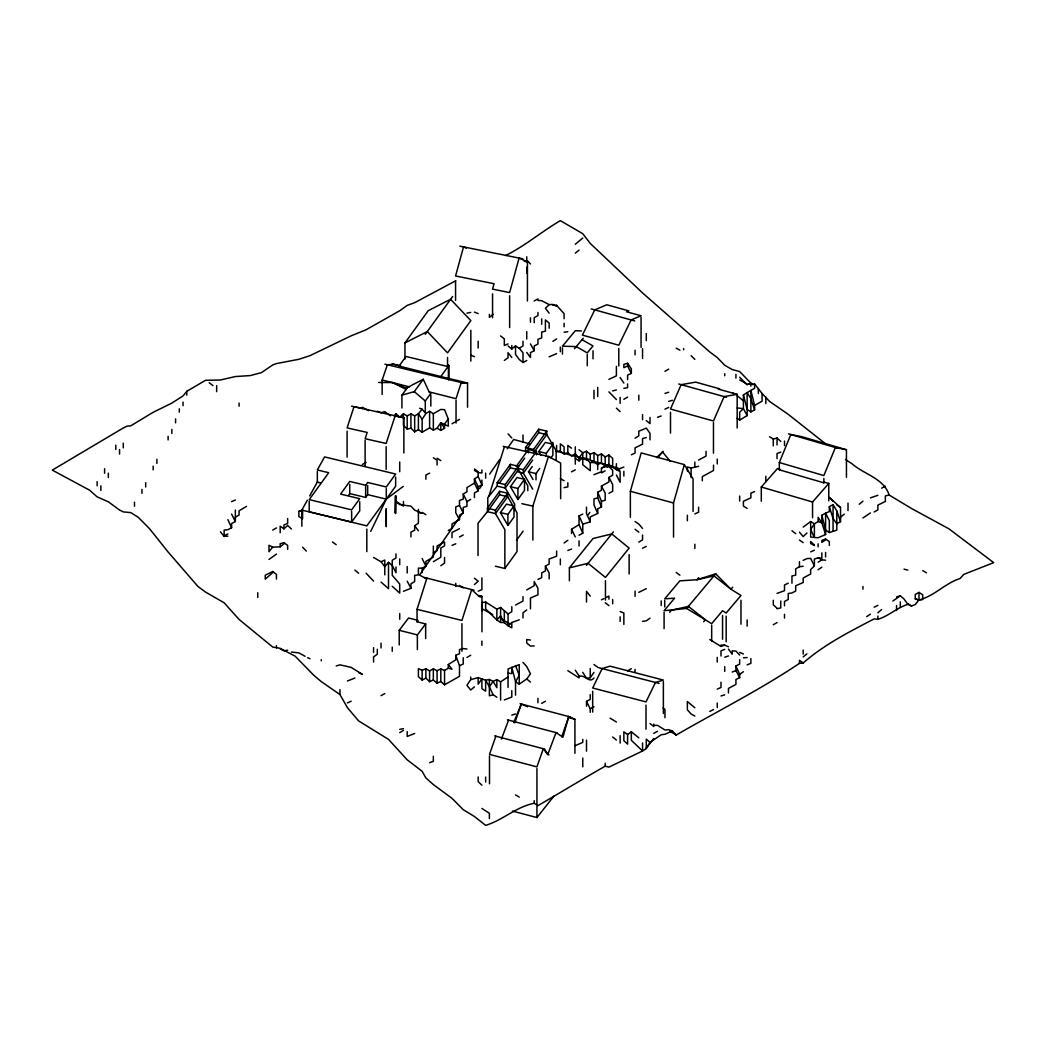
<?xml version="1.0" encoding="UTF-8"?>
<svg xmlns="http://www.w3.org/2000/svg" width="1046" height="1046" viewBox="0 0 1046 1046"><rect width="100%" height="100%" fill="white"/><g stroke="black" fill="none" stroke-linecap="round" stroke-linejoin="round"><path stroke-width="1.5" d="M186.789 395.166L186.789 391.309L205.461 380.326L220.405 379.999L235.35 376.547L250.295 375.579L261.5 372.624L272.705 364.962L276.445 363.577L298.855 359.288L310.061 355.64L351.155 335.818L366.1 329.765L399.716 310.754L407.195 305.393L414.661 302.673L455.755 280.773M395.989 566.945L395.989 572.737L392.25 565.441L388.511 562.317L384.784 566.71L381.045 561.754L373.566 557.479M425.866 413.497L429.605 411.3L429.605 427.801L422.139 432.26L422.139 419.302L425.866 413.497L422.139 409.248L418.4 413.745L418.4 429.618L414.661 431.867L410.934 428.141L407.195 429.108L407.195 415.929L403.455 413.719L399.716 417.223L395.989 413.745L394.12 415.759M437.084 464.999L437.084 460.188L433.345 457.782M433.345 430.168L433.345 413.732L440.811 409.431L444.55 409.666L448.289 419.028L448.289 426.153L440.811 422.728L437.084 428.193L433.345 430.168L429.605 427.801M474.439 497.556L474.439 493.006L478.166 490.862L478.166 486.835L474.439 478.99L478.166 476.479L478.166 472.635L474.439 470.425M496.85 697.251L493.111 694.727L489.384 686.738L493.111 681.404L496.85 679.612L500.589 681.835L500.589 700.101M508.055 687.353L508.055 668.995L519.261 664.602L519.261 684.136L526.739 678.972L530.466 673.833L526.739 666.524L523 662.432M537.945 702.794L537.945 698.323M593.984 474.675L601.45 471.72L601.45 468.098L605.189 466.451L608.916 466.542L612.655 470.19L612.655 475.146L608.916 477.447L608.916 481.958L601.45 486.089L601.45 490.247L597.711 492.248L597.711 497.778L601.45 506.944L597.711 508.761L597.711 513.468L590.245 516.907L590.245 521.836L582.766 524.177L579.039 515.887L582.766 514.083M608.916 599.162L608.916 596.024L606.432 597.358M612.655 603.83L612.655 599.554M620.134 621.337L620.134 616.813M623.861 624.41L623.861 613.061L620.134 611.492M683.639 349.769L683.639 348.514M724.734 645.16L720.995 646.428L720.995 645.055L724.734 645.16L728.461 646.781M728.461 692.949L728.461 688.412L735.939 684.411L735.939 679.495L739.666 677.651L739.666 674.317L735.939 665.988L739.666 664.079L739.666 659.66M737.182 418.243L739.666 420.1L747.145 415.602L743.405 408.659L743.405 394.904L750.884 390.406L754.611 405.403L754.611 409.849L750.884 411.915L750.884 390.406L754.611 388.301L754.611 384L747.145 384.078L739.666 379.96M569.952 716.85L568.763 716.536L562.944 737.168L556.027 732.631L507.375 719.805M630.359 517.312L630.359 491.293L641.185 452.918L684.346 464.607L693.067 478.924L693.067 511.442M673.532 537.121L673.532 502.969L684.346 464.607M488.861 496.288L504.447 446.629M532.872 540.102L532.872 506.12L548.47 456.461L560.656 463.077L560.656 498.667M425.657 638.635L425.657 623.952L417.04 621.769L417.04 609.321L426.912 578.111M467.536 407.221L467.536 383.032L461.26 382.522L456.043 398.709L429.148 391.884L423.225 379.293L407.482 387.465L401.925 395.153L401.925 408.005M382.143 394.407L382.143 380.077L387.373 364.753L393.649 364.361L400.474 365.995L399.049 366.087L405.992 356.477L447.544 366.479L448.878 365.381L448.878 379.724M514.789 722.904L521.3 704.036L568.763 716.536L574.921 719.256L574.921 753.303M561.741 736.855L568.763 716.536M495.856 736.201L489.489 754.375L536.938 766.875L543.319 748.714L544.521 749.028L547.751 754.545L548.967 754.859M501.4 739.117L508.578 720.119M513.678 722.603L521.3 704.036L527.472 706.756M828.772 500.851L828.772 483.474L824.418 482.206L823.869 482.834L779.322 469.811L779.322 462.541L790.828 434.521L801.903 436.731L846.449 449.754L846.449 477.277M370.742 531.368L386.288 499.138L395.65 486.194L395.65 477.081M301.863 526.216L301.863 510.095L307.341 500.184M309.681 495.935L317.5 481.761M186.789 391.309L183.05 395.898L171.845 403.102L153.161 412.294L130.75 425.853L127.011 426.167L123.284 427.984L52.3 470.112L89.655 490.221L97.134 496.863L108.339 501.805L119.545 510.017L123.284 511.899L130.75 512.592L138.216 517.286L149.434 528.583L168.105 552L197.995 586.505L205.461 592.023L224.145 602.797L239.089 619.467L272.705 647.029L280.184 648.337L295.116 656.156L313.8 675.285L321.266 681.6L339.95 694.544L347.416 707.671L358.634 720.929L388.511 739.378L407.195 759.801L422.139 771.307L425.866 777.923L433.345 784.578L452.016 798.333L463.234 809.696L474.439 816.508L485.645 825.359C502.799 820.221 516.253 806.754 534.205 803.263L537.945 805.655C560.329 792.62 582.557 779.048 605.189 766.182L608.916 767.123L642.545 751.002L646.284 748.518L650.011 742.346L661.216 734.737L664.955 734.253L672.434 730.945L676.161 735.063C717.295 711.254 759.997 689.837 799.445 663.373L803.184 663.007C824.078 644.558 849.627 631.706 874.155 618.879L877.895 619.337C888.839 615.898 897.102 607.739 907.784 604.366L911.511 606.052L915.25 604.536L918.989 599.881C934.091 596.338 945.126 583.21 960.084 578.503L963.811 574.385L993.7 562.643L948.866 528.779L911.511 508.5L889.1 494.993C883.896 478.205 863.865 474.413 851.745 463.522A59.792 34.518 60 0 1 845.508 459.377M470.7 677.05L470.7 679.625L466.961 685.274L470.7 690.033L474.439 686.869M461.979 513.913L419.524 575.078L426.69 578.935M479.513 488.652L482.284 484.664M489.659 474.021L499.818 459.403M507.205 448.76L513.664 439.451L529.211 443.726M582.766 672.356L586.505 678.253L590.245 677.73L593.984 672.382M587.996 515.011L589.866 512.37M348.501 495.346L349.743 493.594L349.743 484.468M575.3 458.383L579.039 460.894L579.039 458.004L582.766 452.761L586.505 451.257L590.245 454.252L590.245 459.769L597.711 464.62L601.45 462.724L601.45 453.912L597.711 455.52L593.984 452.63L590.245 454.252M510.409 486.678L516.999 477.512L524.504 479.316L524.504 490.365L517.927 499.517L510.409 486.678L517.927 488.469L524.504 479.316M533.002 479.473L528.491 471.772L532.257 466.542M536.01 479.879L536.01 473.577L539.762 468.333M425.277 334.367L452.63 296.476M425.291 412.176L425.291 401.01L430.834 393.322L429.148 391.884M487.802 510.605L487.802 497.661L497.19 486.115L497.19 482.664L510.356 464.346L518.411 466.281L518.411 469.732L527.799 485.789L527.799 490.639M499.073 483.5L510.356 467.797L510.356 464.346M528.23 451.624L525.55 450.983L525.55 447.531L538.703 429.226L546.757 431.148L546.757 434.6L556.158 450.656L556.158 460.358M527.419 448.368L538.703 432.678L538.703 429.226M516.214 466.451L528.439 449.453L536.493 451.375L536.493 454.827M478.035 555.57L478.035 523.222L487.423 511.677L487.423 508.225L499.583 491.319L507.637 493.241L507.637 496.693L517.025 512.749L517.025 551.569L504.865 568.475L495.399 566.213M514.645 510.566L514.645 504.094L505.244 488.037L505.244 484.586L518.411 466.281M518.097 467.287L524.674 458.135M499.583 491.319L499.583 494.771L487.423 511.677L495.477 513.599L504.865 529.655L504.865 568.475M518.411 469.732L505.244 488.037L497.19 486.115M533.591 451.767L533.591 449.466L546.757 431.148M534.532 451.611L546.757 434.6M532.715 489.188L523.327 473.132L523.327 469.693L536.493 451.375M499.583 494.771L507.637 496.693L495.477 513.599L495.477 510.147L507.637 493.241M541.017 455.402L538.768 451.545L545.345 442.393L552.863 444.197L546.274 453.349L546.274 456.501M532.728 460.057L523.327 473.132L517.953 471.851M500.393 512.592L506.473 504.133L513.991 505.937L513.991 516.972L507.911 525.432L500.393 512.592L507.911 514.384L513.991 505.937M550.981 457.847L552.863 455.232L552.889 442.327M516.515 540.298L523.105 531.146M404.959 342.918L428.245 310.649L450.604 299.287L470.831 320.586L447.544 352.855L427.304 331.556L404.959 342.918L404.959 359.026M413.798 392.342L423.225 379.293M399.049 366.087L440.85 376.521L448.878 365.381M365.655 485.266L367.669 482.481L386.288 486.965L395.65 474.034L324.574 456.906L317.33 469.955L328.706 472.7L309.211 499.635L351.639 509.86L359.719 498.694L340.591 494.091L349.743 481.435L365.655 485.266L365.655 497.425L349.743 493.594M365.655 497.425L367.669 494.64L367.669 485.514M309.211 501.152L309.211 511.795L351.639 522.032L359.719 510.866L359.719 501.74M448.289 419.028L444.55 423.996L444.55 428.259L440.811 430.416L437.084 428.193M399.219 644.99L399.219 630.307L408.555 618.003L418.086 620.409L417.04 621.769M417.367 649.566L417.367 634.883L425.657 623.952M645.997 748.452L653.724 738.581M512.448 811.095L536.938 817.541L553.935 796.058M569.377 567.873L593.043 538.507L611.753 533.944L629.13 548.091L605.464 577.444L588.087 563.297L569.377 567.873L569.377 580.778M586.414 565.363L613.427 531.865M663.072 451.257L657.869 457.677M272.705 547.15L268.966 551.66L268.966 545.319L272.705 547.15L280.184 546.836L283.911 543.828L283.911 542.73L280.184 543.685L280.184 546.836M574.555 348.658L583.184 338.276M703.644 621.795L705.383 619.742L688.386 606.392L686.66 608.458L664.092 610.707L674.605 598.181L664.733 598.822L679.822 580.857L696.989 579.732L713.987 575.888L715.712 573.836L730.971 589.225L740.973 595.488L726.172 613.008L722.551 610.733L711.685 623.678L686.66 608.458L713.987 575.888L730.971 589.225L732.697 587.172M669.662 612.289L671.401 610.236L688.386 606.392M698.728 577.667L696.989 579.732L715.712 573.836M779.322 469.811L779.871 469.183L777.518 468.503L761.292 487.018L761.292 501.23M812.546 517.783L812.546 502.002L828.772 483.474M575.3 244.293L582.766 238.03M552.889 305.236L556.616 305.301L556.616 306.282L552.889 304.464L549.15 304.608L545.411 308.282L549.15 313.146M806.911 533.002L803.184 536.585L799.445 532.166M821.855 552.863L821.855 558.303L818.116 557.819L814.389 559.1L814.389 565.991L810.65 569.573L810.65 574.006L803.184 578.046L803.184 582.517L795.705 585.773L795.705 591.029L791.966 592.964L788.239 593.487L788.239 599.502L784.5 601.463L784.5 605.856M803.184 527.092L810.65 521.562L814.389 523.824L814.389 537.487L818.116 537.749L825.595 534.545L825.595 513.141L829.334 511.638L829.334 506.682L833.061 504.63L836.8 511.01L840.539 521.64L836.8 523.798L833.061 518.502L829.334 506.682M656.613 457.494L662.523 451.95L670.211 461.273M276.445 554.092L268.966 559.44M280.184 532.767L280.184 526.19L283.911 528.871L287.65 525.445L291.389 528.988M474.439 584.544L478.166 581.249L474.439 578.19M877.895 612.799L881.634 609.543M519.261 619.82L511.795 622.501L508.055 625.756L504.316 622.618L500.589 615.846L496.85 619.99L485.645 608.837L485.645 602.038L481.905 602.601L481.905 611.034M579.039 460.894L582.766 457.73L590.245 459.769M508.055 345.965L511.795 349.024L515.534 345.886L519.261 348.292L523 352.803L523 362.491L526.739 360.556M862.95 517.992L870.416 512.932M859.211 504.277L862.95 501.204M803.184 656.901L806.911 653.855M575.3 253.145L579.039 250.125M840.539 517.182L844.266 514.148M493.111 314.336L489.384 317.304L489.384 314.401M526.739 609.936L523 612.799L523 617.911M403.272 486.39L386.288 499.138L386.288 488.495M907.784 604.366L904.045 599.005L900.305 595.841L892.839 601.032M508.055 676.945L500.589 681.835M564.095 543.005L567.834 540.259M627.6 734.527L623.861 731.86L623.861 740.686L627.6 744.111L627.6 734.527L631.339 731.782L638.805 737.822M440.811 565.729L444.55 563.062L444.55 557.492M650.011 618.186L646.284 620.84L642.545 621.337M739.666 674.317L743.405 671.715M504.316 360.386L508.055 357.81L508.055 352.737L511.795 357.444M579.039 515.887L579.039 524.647L571.561 529.25L571.561 533.512M638.805 592.35L646.284 588.676M455.755 655.28L455.755 659.882L448.289 664.524L452.016 669.218L448.289 668.224L444.55 670.434L440.811 668.93L440.811 681.547L444.55 684.816L459.495 676.317L459.495 665.714L455.755 655.28L459.495 653.724L459.495 649.566L463.234 648.533L466.961 649.043M818.116 569.73L821.855 567.18M410.934 536.925L410.934 532.139L414.661 530.204L414.661 525.72L418.4 523.196L418.4 509.428M754.611 405.403L762.089 401.206L762.089 393.505L754.611 384M246.555 506.342L239.089 510.788L239.089 515.011L235.35 517.247M552.889 341.388L556.616 338.891M866.689 616.604L870.416 614.185M519.261 348.292L523 345.899L523 341.205M635.066 438.209L638.805 435.816L638.805 431.24L646.284 428.115L650.011 433.332L650.011 439.882M818.116 562.186L821.855 559.858L825.595 560.198M608.916 379.332L616.395 375.841L616.395 366.335M474.439 478.99L474.439 483.095L466.961 487.541L466.961 491.777L463.234 494.039L466.961 501.622L466.961 506.264L463.234 507.428L463.234 512.932L459.495 515.233L459.495 519.627L452.016 523.902L452.016 528.478L448.289 530.557M399.716 732.645L403.455 730.383M825.595 534.545L821.855 522.765L818.116 521.562L814.389 523.824L810.65 529.485L814.389 537.487L810.65 537.016L810.65 521.562M452.016 423.774L454.513 422.27M593.984 677.978C589.225 684.019 584.936 673.951 579.039 676.461L579.039 677.873L567.834 670.695M590.245 712.3L590.245 708.835L593.984 706.586M773.295 624.75L777.034 622.514M638.805 542.103L642.545 539.88L642.545 535.016M466.961 501.622L470.7 499.4M511.795 622.501L511.795 627.809L508.055 625.756L508.055 613.91L511.795 611.701L511.795 606.719M466.961 657.463L470.7 655.254M698.584 460.057L706.05 456.082L706.05 451.362M664.955 371.304L668.695 369.12M623.861 399.271L627.6 397.088M455.755 421.525L459.495 419.354M407.195 415.929L410.934 413.837L414.661 415.903L418.4 413.745L422.139 419.302M627.6 670.839L631.339 668.669M534.205 301L537.945 298.842L537.945 300.424L541.684 300.712L549.15 304.608M459.495 528.675L452.016 532.519L452.016 537.683M874.155 512.004L877.895 509.86L877.895 505.126L885.361 501.439L885.361 495.935L889.1 494.993M272.705 530.087L276.445 527.942M541.684 703.37L545.411 701.251M803.184 566.265L799.445 566.723L795.705 568.841L795.705 575.13L791.966 576.006L791.966 583.223M653.75 733.377L657.489 731.259M403.455 591.304L410.934 588.336L410.934 583.812L414.661 581.55L414.661 575.326L418.4 574.934L418.4 568.122L422.139 568.2L425.866 566.108L425.866 561.414L433.345 557.126L433.345 546.064M478.166 486.835L481.905 484.756L481.905 480.14M579.039 535.277L582.766 533.199L582.766 524.177M818.116 521.562L818.116 517.378L821.855 522.765L821.855 515.233L825.595 513.141L829.334 520.633L829.334 532.532L836.8 530.165L836.8 511.01M433.345 552.719L437.084 550.654L437.084 545.96L444.55 541.972L444.55 545.855L440.811 548.052L440.811 557.257L433.345 561.676M381.045 695.655L384.784 693.59M425.866 668.773L425.866 678.109L422.139 680.057L418.4 676.618L418.4 668.629L422.139 670.251L425.866 668.773L429.605 670.917L433.345 668.852L437.084 670.669L440.811 668.93M918.989 592.389L915.25 594.455L915.25 598.887L918.989 600.129L922.716 599.58L922.716 594.834L918.989 592.389L918.989 600.129M235.35 510.003L235.35 521.496L231.611 523.549L231.611 527.733L227.884 529.721L224.145 530.087L224.145 536.376L227.884 536.153M601.45 472.897L605.189 470.844M586.505 706.181L586.505 701.356L590.245 699.316L590.245 694.557M537.945 579.432L541.684 577.64L541.684 572.868L545.411 570.92L545.411 566.095L549.15 564.056L549.15 559.048L556.616 556.197L556.616 551.033M459.495 537.003L463.234 534.977M881.634 488.194L885.361 486.194M549.15 328.222L549.15 323.044L545.411 319.932L545.411 331.19L541.684 332.04L541.684 337.91L537.945 339.322L537.945 344.029L534.205 345.978L534.205 350.672L530.466 352.672L530.466 357.51L526.739 352.424M362.361 464.476L366.1 462.476M571.561 471.838L575.3 469.863M347.416 681.011L354.895 678.043M608.916 493.294L612.655 491.345L612.655 484.507L608.916 477.447M575.3 745.615L582.766 742.399L582.766 739.365M605.189 466.451L605.189 456.932L608.916 455.01L612.655 458.331L612.655 467.327L620.134 471.681L620.134 482.271L616.395 475.041M272.705 571.521L265.239 575.248L265.239 579.157L272.705 572.659L272.705 571.521L276.445 574.359L276.445 579.066M608.916 455.01L608.916 464.411L601.45 468.098M709.789 711.45L713.516 709.554M874.155 607.229L877.895 605.359M429.605 473.145L425.866 475.002L425.866 479.225M526.739 589.905L534.205 585.642L534.205 581.589L537.945 588.192L537.945 594.821L530.466 598.011L530.466 608.85M664.955 409.221L668.695 407.391M601.45 599.842L603.934 598.626M748.387 384.3L750.884 383.098L752.741 384.719M642.545 548.222L646.284 546.417M224.145 535.748L227.884 533.944M627.6 363.276L627.6 365.956L623.861 367.682L623.861 364.4L627.6 363.276L631.339 368.846L631.339 373.37L627.6 375.148L627.6 379.554M631.339 454.814L635.066 453.023L635.066 447.845L642.545 444.171L642.545 438.575L646.284 437.542M788.239 583.197L784.5 584.989L784.5 590.715L777.034 593.409M505.571 255.551C525.223 245.823 541.606 231.597 560.355 220.641L582.766 233.703L590.245 243.43L642.545 292.919L709.789 351.992L717.255 357.536L724.734 365.263L732.2 369.539L739.666 371.578L750.884 383.098L750.884 386.183M347.416 702.938L351.155 701.212M556.616 353.64L549.15 356.817M803.184 560.355L806.911 558.629L810.65 558.355L814.389 565.991M381.045 561.754L384.784 560.055L384.784 574.855M459.495 665.714L463.234 664.014L463.234 657.699M515.534 605.046L523 601.032L523 596.625M694.845 513.9L698.584 512.2L698.584 507.179M485.645 602.038L496.85 609.19L500.589 607.517L508.055 613.91M717.255 689.131L720.995 687.444L720.995 682.24M870.416 497.87L877.895 495.307M754.611 491.528L750.884 493.189L750.884 497.87L743.405 501.282L743.405 506.081L747.145 508.369M810.65 551.87L814.389 550.209M425.866 678.109L429.605 681.665L433.345 680.018L437.084 683.169L440.811 681.547M231.611 501.635L235.35 500.014M452.016 545.384L455.755 543.789M687.366 471.079L687.366 466.947L691.105 468.111L698.584 466.294M623.861 467.078L616.395 469.798L616.395 463.692M298.855 511.35L302.595 509.807L302.595 518.738L298.855 516.593L298.855 511.35L302.595 510.461M747.145 664.864L750.884 663.321L750.884 658.509M508.055 343.925L504.316 345.468L504.316 338.839L500.589 335.949M463.234 494.039L463.234 499.112L459.495 500.433L459.495 505.414L455.755 506.944L455.755 512.762L459.495 519.627M478.166 591.173L481.905 589.669L481.905 577.876M724.734 649.37L720.995 650.874L720.995 655.986M732.2 672.055L735.939 670.551L735.939 665.988M780.761 452.107L777.034 453.559L777.034 458.658M567.834 550.484L571.561 549.045M556.616 445.413L556.616 451.493L560.355 451.127L564.095 453.938L567.834 452.539L571.561 456.121L575.3 453.742L579.039 458.004M825.595 539.03L821.855 540.403L821.855 542.364L825.595 539.932L825.595 539.03L829.334 541.567L829.334 545.411M496.85 679.612L496.85 687.693L493.111 681.404L489.384 679.469L485.645 680.227L478.166 677.664L470.7 679.625M429.605 762.678L433.345 761.318L433.345 756.245M657.489 417.302L661.216 415.994M724.734 657.228L728.461 655.947M664.955 393.414L668.695 392.224M597.711 497.778L593.984 498.968L593.984 504.865L597.711 513.468M511.795 715.111L515.534 713.973M336.211 665.949L339.95 664.838L351.155 667.374L362.361 674.382L358.634 672.526M504.316 699.97L511.795 697.054L511.795 690.674M720.995 695.956L724.734 694.832M493.111 694.727L489.384 695.825L489.384 679.469M401.925 395.153L414.308 391.635L425.291 401.01M668.695 401.376L672.434 400.304M769.555 436.744L773.295 439.059L777.034 437.999L780.761 441.399M896.566 596.861L900.305 595.841M601.45 506.944L601.45 501.256L605.189 500.289L605.189 493.15L601.45 486.089M612.655 390.89L616.395 389.975M777.034 608.759L780.761 607.909L780.761 601.019M414.661 733.494L407.195 736.449L407.195 731.612M564.095 487.632L567.834 486.874L567.834 482.729M466.961 313.146L470.7 312.427M399.716 729.337L403.455 728.683M737.168 394.342L724.107 396.591L713.464 420.989L670.499 409.038L681.142 384.653L695.682 382.143L719.661 388.811L718.184 389.073L737.168 394.342L737.168 427.971M623.861 388.301L627.6 387.713L627.6 383.908M564.095 332.223L567.834 331.713M743.405 657.829L747.145 657.516M672.434 730.945L668.695 729.716L664.955 729.964L657.489 725.323L653.75 725.401M534.205 645.879L530.466 646.101L526.739 643.015L526.739 639.498L530.466 640.06M417.04 609.321L461.94 620.435L471.681 589.63L479.107 596.455L481.958 596.351L481.958 631.81M280.184 648.834L283.911 650.847L287.65 650.194M586.505 459.299L590.245 462.594L593.984 462.58M291.389 652.05L298.855 652.887L305.079 656.3M378.691 382.47L392.551 382.575L409.509 386.889M461.064 383.084L463.692 383.111L461.482 382.509M581.432 330.915L575.3 330.732L562.46 346.187L576.268 346.605L587.264 352.881L593.017 345.965L582.4 339.898M496.85 609.19L496.85 619.99L500.589 622.435L504.316 622.618L504.316 610.668M608.916 466.542L612.655 466.791M440.85 376.521L467.536 383.032M478.166 472.635L481.905 472.949L481.905 469.981M508.055 673.166L511.795 673.572L511.795 667.243L515.534 681.717L515.534 695.172M400.971 504.826L410.934 506.146L414.661 510.108L422.139 513.403L418.4 512.2M522.817 258.833L459.795 246.137M524.255 261.265L527.432 261.892L527.432 300.987M846.449 449.754L835.375 447.531L823.869 475.564L779.322 462.541M362.766 408.528L351.548 406.149M403.861 417.746L395.1 415.916L386.144 443.452L365.119 438.732L367.185 432.429L347.102 427.919L354.006 406.698L403.861 417.746L403.861 452.996M503.218 446.354L549.699 456.749M521.862 503.662L532.872 506.12M538.703 432.678L545.424 434.286M525.55 447.531L533.591 449.466M538.768 451.545L546.274 453.349M517.953 468.399L523.327 469.693M528.491 471.772L536.01 473.577M510.356 467.797L517.064 469.406M497.19 482.664L505.244 484.586M487.423 508.225L495.477 510.147M384.928 364.165L463.692 383.111M382.143 380.077L392.551 382.575L406.842 388.354M320.168 482.807L317.33 482.114L317.33 471.471M367.669 494.64L386.249 499.125L366.819 525.863L301.863 510.095M399.219 630.307L417.367 634.883M424.506 577.484L474.1 590.245M478.963 595.579L481.958 596.351M479.107 596.455L481.526 597.07M598.534 667.636L659.072 683.417M520.097 703.723L521.3 704.036M557.243 732.945L556.027 732.631L547.751 754.545L543.319 748.714L494.666 735.887M568.802 717.648L574.921 719.256M904.045 569.142L907.784 570.135M915.25 598.887L918.989 599.881M392.224 363.72L400.631 365.995M630.359 491.293L673.532 502.969M555.661 450.983L586.78 459.534M591.448 460.815L617.885 468.072L619.755 470.177M591.173 308.884L634.7 320.939M678.762 383.987L726.486 397.258M788.462 433.829L837.728 448.224M761.292 487.018L812.546 502.002M607.674 467.091L605.189 466.294L601.45 462.724M737.182 407.94L743.405 408.659L739.666 412.229L739.666 420.1M377.305 411.274L381.045 412.725L384.784 411.64L390.38 415.824M739.666 652.456L743.405 653.92M419.642 408.254L422.139 409.248M307.576 657.712L310.061 658.705M474.439 312.113L478.166 313.617M470.7 355.117L474.439 356.699M481.905 808.453L489.384 813.278L489.384 818.587M527.432 261.892L519.077 258.087L509.637 292.566L492.561 289.127L494.039 283.714L455.572 275.974L463.535 246.882L466.32 248.164M392.551 382.575L406.463 389.53M368.584 410.633L362.361 407.299M676.161 348.187L679.9 350.149M482.664 609.112L492.705 614.525M501.309 619.167L509.925 623.808M818.116 557.819L821.855 559.858M560.355 478.702L564.095 480.742M814.389 545.528L810.65 543.489L810.65 541.527L814.389 545.058M694.845 716.079L691.105 714L687.366 709.842L687.366 701.526L694.845 707.763M515.534 794.908L519.261 797.091M922.716 570.606L926.455 572.803M737.182 395.663L743.405 400.866M616.395 721.988L610.171 718.197M582.766 457.73L586.505 460.018L586.505 451.257M422.139 512.357L425.866 514.645M732.2 392.603L734.684 394.146M459.495 585.459L463.234 587.774M720.995 646.428L709.789 639.524M669.937 731.115L676.161 735.063M437.084 458.24L440.811 460.645M829.334 532.532L825.595 530.113L821.855 515.233M519.261 684.136L515.534 681.717L519.261 675.376L515.534 665.583M429.605 411.3L433.345 413.732M395.989 501.348L403.455 506.094L403.455 501.413M907.784 603.581L911.511 606.052M635.066 521.549L638.805 524.033L642.545 528.452M799.445 540.076L803.184 542.613M750.884 411.915L747.145 409.365L743.405 394.904M418.4 429.618L422.139 432.26M803.184 663.007L799.445 660.34L799.445 663.373M283.911 542.73L287.65 545.397L287.65 549.372M825.595 443.844L788.239 414.334L769.555 401.403L762.089 393.505M836.8 504.787L840.539 507.519L840.539 521.64M593.984 664.511L597.711 667.23M332.484 541.972L336.211 544.705M474.439 468.961L478.166 471.707M676.161 572.437L679.9 575.208M571.561 448.211L567.834 445.4L567.834 452.539M635.066 529.315L638.805 532.166M209.2 382.718L212.939 385.608M605.189 602.718L608.916 605.608M608.916 464.411L612.655 467.327M791.966 530.767L795.705 533.695M646.284 420.649L650.011 423.578L650.011 417.432M579.039 449.793L582.766 452.761L582.766 464.712L590.245 470.726L590.245 462.594M650.011 723.544L653.75 726.512L653.75 724.093M523 362.491L519.261 359.51L515.534 354.476L515.534 345.886M395.989 501.662L399.716 504.63M601.45 453.912L605.189 456.932M612.655 736.999L616.395 740.084M526.739 678.972L530.466 682.11M354.895 570.057L358.634 573.247M373.566 581.118L366.1 573.208M650.011 742.346L646.284 739.13L646.284 748.518M663.086 707.92L664.955 709.541L664.955 717.726M608.916 391.858L616.395 399.559M840.539 507.519L829.334 497.451L833.061 501.348M777.034 608.236L773.295 604.81L773.295 600.273M739.666 377.214L747.145 384.915M616.395 408.175L620.134 411.614M381.045 582.073L388.511 588.676L388.511 562.317M481.905 785.167L478.166 781.624L478.166 776.969M691.105 355.692L694.845 359.366M392.25 586.257L399.716 593.134L399.716 584.021L392.25 575.313L392.25 560.198L395.989 558.067L395.989 553.883M556.616 305.301L564.095 313.695L564.095 318.716M407.195 429.108L403.455 425.277L403.455 413.719M530.466 263.971L526.739 260.075L526.739 256.767M302.595 547.176L306.334 551.085M739.666 655.084L735.939 651.083L732.2 650.847L732.2 654.208L728.461 649.082M508.055 433.92L511.795 437.96M220.405 531.826L224.145 536.376M590.245 596.102L586.505 591.252L586.505 602.038M414.661 525.72L418.4 530.78M444.55 428.259L440.811 422.728L440.811 430.416M620.134 377.541L623.861 383.084M575.3 670.238L579.039 675.847M489.384 686.738L485.645 680.227L485.645 691.145L481.905 688.647L481.905 678.946L478.166 684.189L478.166 677.664M530.466 343.951L534.205 350.672M545.411 566.095L549.15 572.973L549.15 578.869M735.939 670.551L739.666 677.651M407.195 581.171L410.934 588.336M627.6 365.956L631.339 373.37M231.611 514.096L235.35 521.496M586.505 701.356L590.245 708.835M459.495 505.414L463.234 512.932M422.139 558.512L425.866 566.108M571.561 529.25L575.3 536.925M474.439 483.095L478.166 490.862M227.884 519.601L231.611 527.733M590.245 521.836L586.505 513.625L586.505 507.166M478.166 476.479L481.905 484.756M579.039 524.647L582.766 533.199M597.711 492.248L601.45 501.256M754.611 409.849L750.884 398.683L747.145 392.642L747.145 415.602M900.305 601.803L900.305 607.072M896.566 605.464L896.566 610.498M877.895 616.094L877.895 619.337M862.95 586.453L862.95 589.186M848.005 503.1L848.005 510.592M833.061 504.63L833.061 531.25M825.595 552.432L825.595 556.956M823.869 478.467L823.869 482.834M818.116 543.802L818.116 546.849M803.184 650.037L803.184 654.103M799.445 561.676L799.445 566.723M784.5 441.085L784.5 445.583M784.5 614.329L784.5 618.134M777.034 437.999L777.034 444.981M773.295 439.059L773.295 445.884M765.816 397.153L765.816 403.599M765.816 476.257L765.816 480.755M758.35 389.19L758.35 393.492M747.145 619.912L747.145 626.123M740.973 600.273L740.973 624.187M739.666 496.026L739.666 501.06M735.939 374.363L735.939 378.129M726.172 616.199L726.172 641.721M724.734 373.657L724.734 375.802M724.734 666.629L724.734 671.362M722.551 615.479L722.551 639.224M717.255 459.076L717.255 463.927M717.255 657.333L717.255 662.066M717.255 703.043L717.255 707.606M713.464 422.597L713.464 453.127M713.516 465.117L713.516 470.465L702.311 476.623L702.311 480.794M711.685 625.26L711.685 641.093M694.845 462.097L694.845 466.529M694.845 544.234L694.845 548.522M691.105 468.111L691.105 477.617M687.366 515.26L687.366 520.751M670.499 412.255L670.499 433.136M664.733 600.443L664.733 606.942M664.092 612.341L664.092 628.646M663.373 681.665L663.373 713.503M661.216 600.914L661.216 605.425M646.284 333.556L646.284 340.63M645.997 705.109L645.997 729.193M642.545 348.736L642.545 358.477M642.545 414.647L642.545 419.799M642.545 742.987L642.545 751.002L631.339 740.267L631.339 731.782M641.067 317.317L641.067 347.377M638.805 395.218L638.805 400.2M635.066 350.24L635.066 354.869M635.066 591.121L635.066 596.377M635.066 669.388L635.066 671.689M629.13 554.563L629.13 573.993M623.861 471.38L623.861 476.035M620.134 397.349L620.134 403.377M620.134 735.678L620.134 743.105M618.787 348.396L618.787 366.035M605.464 580.687L605.464 600.116M605.189 763.201L605.189 766.182M597.711 387.347L597.711 396.486M597.711 455.52L597.711 469.562M593.984 390.276L593.984 398.722M593.984 452.63L593.984 461.717M593.017 350.789L593.017 358.83M592.677 691.21L592.677 712.078M590.245 668.459L590.245 677.73M587.264 354.489L587.264 365.76M586.505 740.137L586.505 751.146M582.766 758.102L582.766 766.849M579.039 540.887L579.039 545.986M575.3 446.838L575.3 464.163M564.095 323.253L564.095 326.81M564.095 453.938L564.095 446.825L560.355 443.909L560.355 451.127M562.46 347.782L562.46 354.189M560.355 347.076L560.355 351.718M560.355 558.995L560.355 564.762M541.684 318.925L541.684 324.312M537.945 312.466L537.945 315.631L534.205 317.657L534.205 322.691M536.938 768.509L536.938 817.541M534.205 800.595L534.205 803.263M530.466 317.827L530.466 322.181M528.439 449.453L528.439 452.905M526.739 267.24L526.739 273.372M526.739 331.647L526.739 339.035M523 435.018L523 442.183M517.927 488.469L517.927 499.517M511.795 345.481L511.795 349.024M509.637 295.743L509.637 327.568M507.911 514.384L507.911 525.432M500.589 607.517L500.589 622.435M492.561 293.9L492.561 317.762M489.489 756.01L489.489 783.794M485.645 473.106L485.645 478.205M485.645 777.086L485.645 782.107M481.905 641.08L481.905 645.382M478.166 341.244L478.166 348.017M470.831 330.314L470.831 361.105M461.94 623.664L461.94 651.2M456.043 400.33L456.043 423.068M455.755 583.328L455.755 586.479M455.572 280.864L455.572 300.45M448.42 365.263L448.42 379.62M448.289 664.524L448.289 668.224M447.544 357.405L447.544 366.479M444.55 670.434L444.55 684.816M437.084 670.669L437.084 683.169M433.345 668.852L433.345 680.018M430.834 394.917L430.834 406.083M429.605 670.917L429.605 681.665M422.139 568.2L422.139 572.724M422.139 670.251L422.139 680.057M414.661 415.903L414.661 431.867M410.934 413.837L410.934 428.141M407.195 566.527L407.195 572.973M399.716 461.979L399.716 471.733M399.716 558.93L399.716 564.696M399.716 613.557L399.716 619.232M395.989 413.745L395.989 416.648M395.65 495.869L395.65 513.586M392.25 647.147L392.25 651.279M386.288 508.801L386.288 526.53M386.144 446.694L386.144 469.419M386.249 508.787L386.249 526.517M381.045 643.225L381.045 647.971M377.305 649.291L377.305 654.195L373.566 656.901L373.566 662.092M373.566 647.67L373.566 652.403M366.819 529.093L366.819 551.647M365.119 440.353L365.119 466.32M351.639 511.389L351.639 522.032M347.102 431.161L347.102 457.128M339.95 689.562L339.95 694.544M321.266 659.673L321.266 660.876M287.65 518.528L287.65 523.497L283.911 524.948L283.911 528.871M276.445 645.696L276.445 647.853M257.761 592.729L257.761 597.514M239.089 403.063L239.089 406.214M216.666 385.582L216.666 391.635M183.05 402.109L183.05 405.717M179.311 408.777L179.311 412.216M175.584 418.871L175.584 422.832M171.845 429.37L171.845 433.489M168.105 436.26L168.105 439.921M156.9 459.312L156.9 463.417M153.161 466.124L153.161 469.902M145.695 482.651L145.695 486.978M141.955 489.41L141.955 493.359M134.489 502.185L134.489 506.251M123.284 443.19L123.284 447.832M119.545 449.545L119.545 454.069M115.805 445.125L115.805 449.505M108.339 473.158L108.339 477.551M104.6 468.752L104.6 473.223M100.861 485.815L100.861 490.456M97.134 481.631L97.134 485.854M395.545 495.647L395.349 512.958L395.545 495.647M602.143 668.564L592.677 688.007L645.997 701.905L655.463 682.476L663.373 680.07L610.04 666.171L602.143 668.564M594.743 309.877L582.4 335.125L618.787 345.193L631.13 319.958L641.067 315.735L626.567 311.813L628.79 310.858L606.785 304.778L594.743 309.877"/></g></svg>
